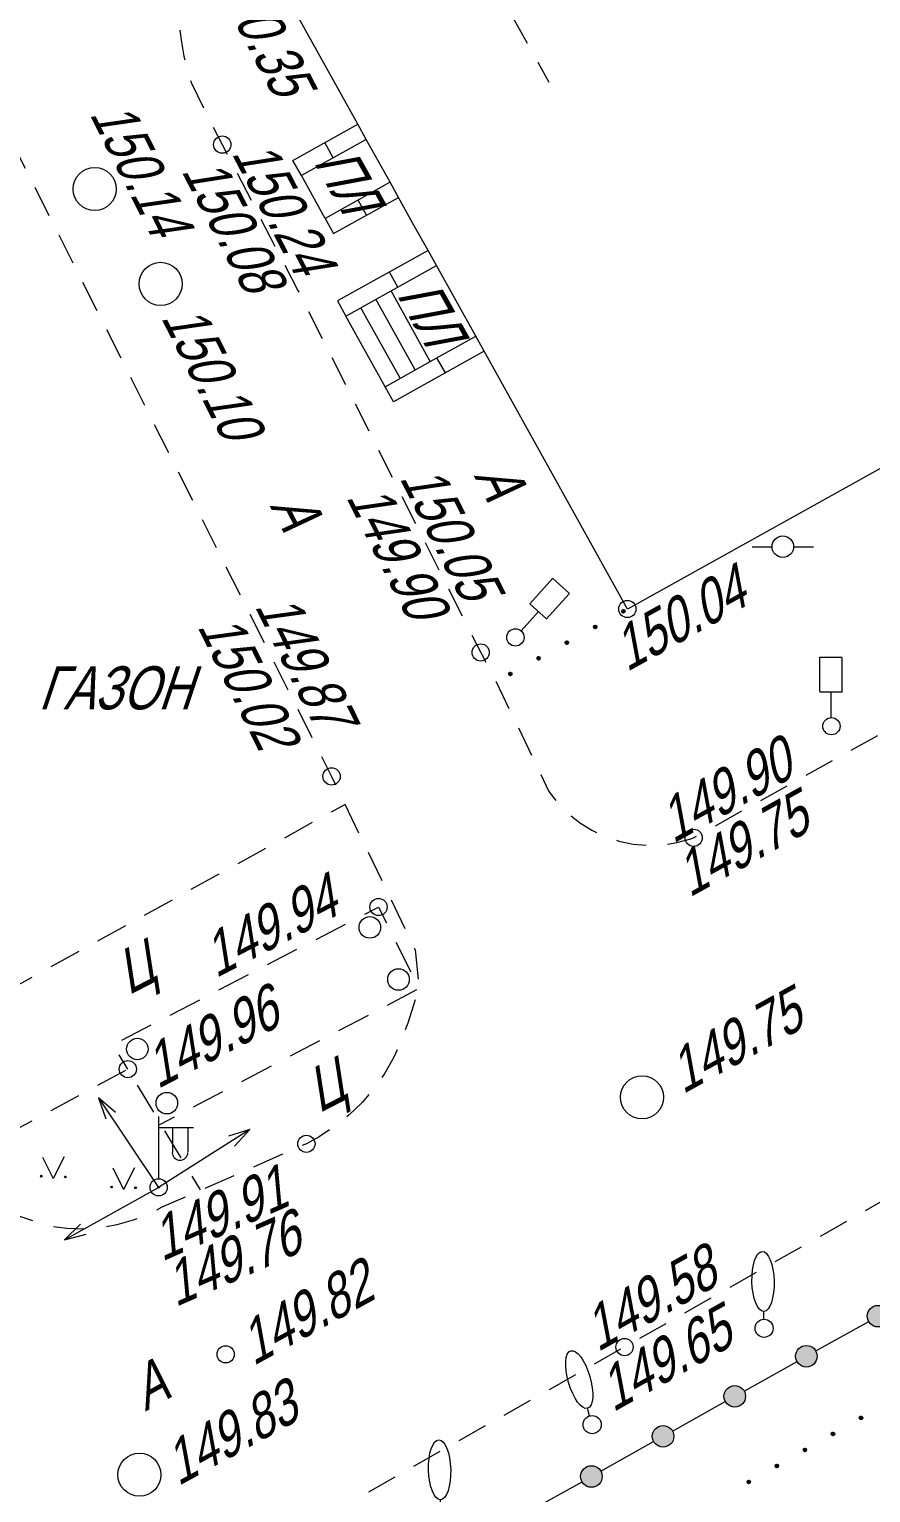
# Model space of a CAD drawing. Header units: metres. Extents: x 382 to 851, y 14083 to 14440.
# Drawn here: x 500.26 to 519.79, y 14293.19 to 14327.12 of the extents above; entities that cross this region are included whole.
import ezdxf
from ezdxf.enums import TextEntityAlignment as Align

# ---------------------------------------------------------------- set-up
doc = ezdxf.new("R2010")
doc.units = ezdxf.units.M
doc.header["$MEASUREMENT"] = 0
for name, color, linetype, lineweight in [('Бортовой камень', 7, 'Continuous', 25), ('Внутреннее заполнение', 7, 'Continuous', 25), ('Горизонтали', 7, 'Continuous', 25), ('Граница улицы', 7, 'Continuous', 25), ('Здания', 7, 'Continuous', 25), ('Колодцы', 7, 'Continuous', 25), ('Крыльца', 7, 'Continuous', 25), ('Леса и газоны', 7, 'Continuous', 25), ('ЛЭП', 7, 'Continuous', 25), ('Навесы', 7, 'Continuous', 25), ('Ограды', 7, 'Continuous', 25), ('Отдельно стоящее дерево', 7, 'Continuous', 25), ('Полоса деревьев', 7, 'Continuous', 25), ('Светофоры', 7, 'Continuous', 25), ('Фонари', 7, 'Continuous', 25), ('Фонтаны', 7, 'Continuous', 25), ('Части зданий', 7, 'Continuous', 25)]:
    doc.layers.add(name, color=color, linetype=linetype, lineweight=lineweight)
doc.styles.add('Style-RUSSIAN_1251 I 0.32289', font='RUSSIAN_1251.shx', dxfattribs={"oblique": 18.5})

# ---------------------------------------------------------------- blocks, each defined once
blk = doc.blocks.new('PIKET_163')
at = {"layer": 'Горизонтали', "color": 251, "linetype": 'Continuous', "lineweight": 9}
blk.add_arc((0, 0), 0.2, 0, 360, dxfattribs=at)
blk = doc.blocks.new('KOLOD_35')
at = {"layer": 'Колодцы', "color": 251, "linetype": 'Continuous', "lineweight": 9}
blk.add_arc((0, 0), 0.5, 0, 360, dxfattribs=at)
blk = doc.blocks.new('PIKET_166')
at = {"layer": 'Горизонтали', "color": 251, "linetype": 'Continuous', "lineweight": 9}
blk.add_arc((0, 0), 0.2, 0, 360, dxfattribs=at)
blk = doc.blocks.new('msdElementTypeLineString_66')
at = {"layer": 'Полоса деревьев', "color": 251, "linetype": 'Continuous', "lineweight": 9}
for p, q in [((14.546, 8.161), (14.607, 8.196)), ((14.547, 8.168), (14.601, 8.198)), ((14.547, 8.156), (14.611, 8.193)), ((14.548, 8.174), (14.595, 8.201)), ((14.549, 8.151), (14.615, 8.189)), ((14.55, 8.146), (14.618, 8.185)), ((14.552, 8.141), (14.621, 8.181)), ((14.553, 8.182), (14.586, 8.201)), ((14.555, 8.138), (14.623, 8.176)), ((14.559, 8.192), (14.567, 8.196)), ((14.559, 8.134), (14.624, 8.171)), ((14.563, 8.13), (14.625, 8.166)), ((14.568, 8.128), (14.625, 8.16)), ((14.574, 8.125), (14.624, 8.154)), ((14.58, 8.123), (14.623, 8.148)), ((13.895, 7.789), (13.956, 7.824)), ((13.896, 7.796), (13.95, 7.826)), ((13.896, 7.784), (13.96, 7.821)), ((13.897, 7.802), (13.944, 7.829)), ((13.898, 7.779), (13.964, 7.817)), ((13.899, 7.774), (13.967, 7.813)), ((13.901, 7.769), (13.97, 7.809)), ((13.902, 7.81), (13.935, 7.829)), ((13.908, 7.82), (13.916, 7.824)), ((14.591, 8.124), (14.617, 8.138)), ((13.904, 7.766), (13.972, 7.804)), ((13.907, 7.762), (13.973, 7.799)), ((13.912, 7.758), (13.974, 7.794)), ((13.917, 7.756), (13.974, 7.788)), ((13.923, 7.753), (13.973, 7.782)), ((13.929, 7.751), (13.972, 7.776)), ((13.94, 7.751), (13.966, 7.766)), ((13.244, 7.417), (13.305, 7.452)), ((13.245, 7.424), (13.299, 7.454)), ((13.245, 7.412), (13.309, 7.449)), ((13.246, 7.43), (13.293, 7.457)), ((13.246, 7.407), (13.312, 7.445)), ((13.248, 7.402), (13.316, 7.441)), ((13.25, 7.438), (13.283, 7.457)), ((13.25, 7.397), (13.319, 7.437)), ((13.253, 7.394), (13.321, 7.432)), ((13.256, 7.39), (13.321, 7.427)), ((13.257, 7.447), (13.264, 7.452)), ((13.26, 7.386), (13.323, 7.422)), ((13.266, 7.383), (13.323, 7.416)), ((13.272, 7.381), (13.322, 7.41)), ((13.277, 7.379), (13.321, 7.404)), ((13.289, 7.379), (13.315, 7.394)), ((12.593, 7.045), (12.654, 7.08)), ((12.594, 7.051), (12.648, 7.082)), ((12.594, 7.04), (12.658, 7.077)), ((12.595, 7.058), (12.642, 7.085)), ((12.595, 7.035), (12.661, 7.073)), ((12.597, 7.03), (12.664, 7.069)), ((12.598, 7.025), (12.668, 7.065)), ((12.599, 7.066), (12.632, 7.085)), ((12.602, 7.021), (12.669, 7.06)), ((12.605, 7.075), (12.613, 7.08)), ((12.605, 7.018), (12.67, 7.055)), ((12.609, 7.014), (12.672, 7.05)), ((12.614, 7.011), (12.672, 7.044)), ((12.62, 7.009), (12.671, 7.038)), ((12.626, 7.007), (12.67, 7.031)), ((12.637, 7.007), (12.663, 7.022)), ((11.942, 6.673), (12.002, 6.708)), ((11.942, 6.668), (12.007, 6.704)), ((11.943, 6.679), (11.996, 6.71)), ((11.944, 6.686), (11.99, 6.713)), ((11.944, 6.663), (12.01, 6.701)), ((11.946, 6.658), (12.013, 6.697)), ((11.947, 6.653), (12.017, 6.693)), ((11.948, 6.694), (11.981, 6.713)), ((11.95, 6.649), (12.018, 6.688)), ((11.954, 6.703), (11.962, 6.708)), ((11.954, 6.646), (12.019, 6.683)), ((11.958, 6.642), (12.021, 6.678)), ((11.963, 6.639), (12.02, 6.672)), ((11.969, 6.637), (12.019, 6.666)), ((11.975, 6.635), (12.018, 6.659)), ((11.986, 6.635), (12.012, 6.65))]:
    blk.add_line(p, q, dxfattribs=at)
for centre in [(14.586, 8.162), (13.935, 7.79), (13.284, 7.418), (12.633, 7.046), (11.981, 6.674)]:
    blk.add_circle(centre, 0.04, dxfattribs=at)
blk = doc.blocks.new('msdElementTypeLineString_71')
at = {"layer": 'Ограды', "linetype": 'Continuous', "lineweight": 9}
h = blk.add_hatch(color=251, dxfattribs=at)
edge = h.paths.add_edge_path()
edge.add_arc((16.046, 47.531), 0.25, 0, 360)
h = blk.add_hatch(color=251, dxfattribs=at)
edge = h.paths.add_edge_path()
edge.add_arc((14.383, 46.601), 0.25, 0, 360)
h = blk.add_hatch(color=251, dxfattribs=at)
edge = h.paths.add_edge_path()
edge.add_arc((12.721, 45.672), 0.25, 0, 360)
h = blk.add_hatch(color=251, dxfattribs=at)
edge = h.paths.add_edge_path()
edge.add_arc((11.058, 44.743), 0.25, 0, 360)
h = blk.add_hatch(color=251, dxfattribs=at)
edge = h.paths.add_edge_path()
edge.add_arc((9.395, 43.813), 0.25, 0, 360)
at = {"layer": 'Ограды', "color": 251, "linetype": 'Continuous', "lineweight": 9}
for p, q in [((14.601, 46.723), (15.828, 47.409)), ((12.939, 45.794), (14.165, 46.479)), ((11.276, 44.865), (12.502, 45.55)), ((9.613, 43.935), (10.839, 44.621)), ((7.95, 43.006), (9.177, 43.691))]:
    blk.add_line(p, q, dxfattribs=at)
for centre in [(16.046, 47.531), (16.046, 47.531), (14.383, 46.601), (14.383, 46.601), (12.721, 45.672), (12.721, 45.672), (11.058, 44.743), (11.058, 44.743), (9.395, 43.813), (9.395, 43.813)]:
    blk.add_circle(centre, 0.25, dxfattribs=at)
blk = doc.blocks.new('FONAR5_10')
at = {"layer": 'Фонари', "color": 251, "linetype": 'Continuous', "lineweight": 9}
for p, q in [((0.003, 0.2), (0.003, 1.641)), ((0.017, 1.388), (0.805, 1.388)), ((0.322, 1.371), (0.322, 0.816)), ((0.676, 1.378), (0.676, 0.823))]:
    blk.add_line(p, q, dxfattribs=at)
for centre, radius, start, end in [((0.496, 0.809), 0.181, 180, 0), ((0, 0), 0.2, 0, 360), ((0, 0), 0.02, 0, 360)]:
    blk.add_arc(centre, radius, start, end, dxfattribs=at)
blk = doc.blocks.new('PIKET_259')
at = {"layer": 'Горизонтали', "color": 251, "linetype": 'Continuous', "lineweight": 9}
blk.add_arc((0, 0), 0.2, 0, 360, dxfattribs=at)
blk = doc.blocks.new('GAZON_9')
at = {"layer": 'Леса и газоны', "color": 251, "linetype": 'Continuous', "lineweight": 9}
for p in [(-0.248, 0.499), (0.251, 0.502)]:
    blk.add_line(p, (0, 0), dxfattribs=at)
for centre in [(-0.276, 0.057), (0.279, 0.039)]:
    blk.add_arc(centre, 0.02, 0, 360, dxfattribs=at)
blk.add_point((-0.29, 0.043), dxfattribs=at)
blk = doc.blocks.new('KOLOD_60')
at = {"layer": 'Колодцы', "color": 251, "linetype": 'Continuous', "lineweight": 9}
blk.add_arc((0, 0), 0.5, 0, 360, dxfattribs=at)
blk = doc.blocks.new('KOLOD_61')
at = {"layer": 'Колодцы', "color": 251, "linetype": 'Continuous', "lineweight": 9}
blk.add_arc((0, 0), 0.5, 0, 360, dxfattribs=at)
blk = doc.blocks.new('msdElementTypeLineString_75')
at = {"layer": 'Части зданий', "color": 251, "linetype": 'Continuous', "lineweight": 9}
for p, q in [((0.26, 3.627), (0, 4.091)), ((1.023, 2.264), (0.504, 3.191)), ((1.787, 0.9), (1.267, 1.828)), ((2.291, 0.001), (2.031, 0.464))]:
    blk.add_line(p, q, dxfattribs=at)
blk = doc.blocks.new('PIKET_261')
at = {"layer": 'Горизонтали', "color": 251, "linetype": 'Continuous', "lineweight": 9}
blk.add_arc((0, 0), 0.2, 0, 360, dxfattribs=at)
blk = doc.blocks.new('GAZON_10')
at = {"layer": 'Леса и газоны', "color": 251, "linetype": 'Continuous', "lineweight": 9}
for p in [(-0.248, 0.499), (0.251, 0.502)]:
    blk.add_line(p, (0, 0), dxfattribs=at)
for centre in [(-0.276, 0.057), (0.279, 0.039)]:
    blk.add_arc(centre, 0.02, 0, 360, dxfattribs=at)
blk.add_point((-0.29, 0.043), dxfattribs=at)
blk = doc.blocks.new('KOLOD_65')
at = {"layer": 'Колодцы', "color": 251, "linetype": 'Continuous', "lineweight": 9}
blk.add_arc((0, 0), 0.5, 0, 360, dxfattribs=at)
blk = doc.blocks.new('msdElementTypeLine_24')
at = {"layer": 'ЛЭП', "color": 251, "linetype": 'Continuous', "lineweight": 9}
blk.add_line((1.212, 0.733), (3.398, 1.947), dxfattribs=at)
at = {"layer": 'ЛЭП', "color": 251, "linetype": 'Continuous', "lineweight": 9, "flags": 128}
blk.add_lwpolyline([(1.584, 1.093), (1.212, 0.733), (1.716, 0.859)], dxfattribs=at)
blk = doc.blocks.new('msdElementTypeLine_25')
at = {"layer": 'ЛЭП', "color": 251, "linetype": 'Continuous', "lineweight": 9}
blk.add_line((2.006, 2.211), (3.398, 0.134), dxfattribs=at)
at = {"layer": 'ЛЭП', "color": 251, "linetype": 'Continuous', "lineweight": 9, "flags": 128}
blk.add_lwpolyline([(2.395, 1.871), (2.006, 2.211), (2.174, 1.72)], dxfattribs=at)
blk = doc.blocks.new('DORZN1_22')
at = {"layer": 'Светофоры', "color": 251, "linetype": 'Continuous', "lineweight": 9}
for p, q in [((-0.27, 0.806), (-0.27, 1.603)), ((-0.27, 1.598), (0.252, 1.598)), ((0.252, 0.792), (0.252, 1.589)), ((-0.27, 0.801), (0.248, 0.801)), ((-0.004, 0.2), (-0.004, 0.801))]:
    blk.add_line(p, q, dxfattribs=at)
blk.add_arc((0, 0), 0.2, 0, 360, dxfattribs=at)
blk = doc.blocks.new('DORZN1_23')
at = {"layer": 'Светофоры', "color": 251, "linetype": 'Continuous', "lineweight": 9}
for p, q in [((-0.27, 0.806), (-0.27, 1.603)), ((-0.27, 1.598), (0.252, 1.598)), ((0.252, 0.792), (0.252, 1.589)), ((-0.27, 0.801), (0.248, 0.801)), ((-0.004, 0.2), (-0.004, 0.801))]:
    blk.add_line(p, q, dxfattribs=at)
blk.add_arc((0, 0), 0.2, 0, 360, dxfattribs=at)
blk = doc.blocks.new('msdElementTypeLine_26')
at = {"layer": 'ЛЭП', "color": 251, "linetype": 'Continuous', "lineweight": 9}
for p, q in [((22.056, 14.017), (24.168, 15.355)), ((2.246, 1.472), (0.134, 0.134))]:
    blk.add_line(p, q, dxfattribs=at)
at = {"layer": 'ЛЭП', "color": 251, "linetype": 'Continuous', "lineweight": 9, "flags": 128}
for points in [[(22.406, 14.398), (22.056, 14.017), (22.551, 14.172)], [(1.896, 1.091), (2.246, 1.472), (1.751, 1.317)]]:
    blk.add_lwpolyline(points, dxfattribs=at)
blk = doc.blocks.new('PIKET_280')
at = {"layer": 'Горизонтали', "color": 251, "linetype": 'Continuous', "lineweight": 9}
blk.add_arc((0, 0), 0.2, 0, 360, dxfattribs=at)
blk = doc.blocks.new('PIKET_281')
at = {"layer": 'Горизонтали', "color": 251, "linetype": 'Continuous', "lineweight": 9}
blk.add_arc((0, 0), 0.2, 0, 360, dxfattribs=at)
blk = doc.blocks.new('PIKET_282')
at = {"layer": 'Горизонтали', "color": 251, "linetype": 'Continuous', "lineweight": 9}
blk.add_arc((0, 0), 0.2, 0, 360, dxfattribs=at)
blk = doc.blocks.new('PIKET_283')
at = {"layer": 'Горизонтали', "color": 251, "linetype": 'Continuous', "lineweight": 9}
blk.add_arc((0, 0), 0.2, 0, 360, dxfattribs=at)
blk = doc.blocks.new('msdElementTypeLine_35')
at = {"layer": 'Граница улицы', "color": 251, "linetype": 'Continuous', "lineweight": 9}
for p, q in [((2.953, 1.675), (3.014, 1.709)), ((2.953, 1.67), (3.018, 1.705)), ((2.954, 1.681), (3.008, 1.711)), ((2.955, 1.688), (3.002, 1.714)), ((2.955, 1.665), (3.021, 1.702)), ((2.956, 1.66), (3.025, 1.698)), ((2.959, 1.696), (2.993, 1.714)), ((2.966, 1.705), (2.973, 1.709)), ((2.958, 1.655), (3.028, 1.694)), ((2.961, 1.651), (3.029, 1.689)), ((2.964, 1.647), (3.03, 1.684)), ((2.969, 1.644), (3.032, 1.679)), ((2.974, 1.641), (3.031, 1.673)), ((2.98, 1.638), (3.03, 1.667)), ((2.986, 1.636), (3.029, 1.66)), ((2.997, 1.636), (3.023, 1.651)), ((2.296, 1.312), (2.358, 1.345)), ((2.297, 1.306), (2.362, 1.342)), ((2.298, 1.318), (2.352, 1.348)), ((2.299, 1.324), (2.346, 1.35)), ((2.299, 1.301), (2.365, 1.338)), ((2.3, 1.296), (2.368, 1.334)), ((2.302, 1.292), (2.372, 1.33)), ((2.303, 1.332), (2.336, 1.351)), ((2.305, 1.288), (2.373, 1.326)), ((2.308, 1.284), (2.374, 1.32)), ((2.31, 1.342), (2.317, 1.346)), ((2.313, 1.28), (2.376, 1.315)), ((2.318, 1.278), (2.375, 1.309)), ((2.324, 1.275), (2.374, 1.303)), ((2.329, 1.273), (2.373, 1.297)), ((2.341, 1.273), (2.367, 1.288)), ((1.64, 0.948), (1.702, 0.982)), ((1.641, 0.954), (1.696, 0.984)), ((1.641, 0.943), (1.706, 0.979)), ((1.643, 0.961), (1.69, 0.987)), ((1.643, 0.938), (1.709, 0.975)), ((1.644, 0.933), (1.712, 0.971)), ((1.646, 0.928), (1.716, 0.967)), ((1.647, 0.969), (1.68, 0.987)), ((1.649, 0.924), (1.717, 0.962)), ((1.652, 0.92), (1.718, 0.957)), ((1.653, 0.978), (1.661, 0.983)), ((1.656, 0.917), (1.719, 0.952)), ((1.662, 0.914), (1.719, 0.946)), ((1.667, 0.912), (1.718, 0.94)), ((1.673, 0.909), (1.717, 0.933)), ((1.685, 0.91), (1.711, 0.924)), ((0.984, 0.585), (1.046, 0.619)), ((0.985, 0.591), (1.04, 0.621)), ((0.985, 0.579), (1.05, 0.615)), ((0.986, 0.597), (1.034, 0.624)), ((0.987, 0.575), (1.053, 0.611)), ((0.988, 0.57), (1.056, 0.607)), ((0.99, 0.565), (1.06, 0.604)), ((0.991, 0.606), (1.024, 0.624)), ((0.993, 0.561), (1.061, 0.599)), ((0.996, 0.557), (1.062, 0.593)), ((0.997, 0.615), (1.005, 0.619)), ((1, 0.554), (1.063, 0.589)), ((1.005, 0.551), (1.063, 0.583)), ((1.011, 0.548), (1.062, 0.576)), ((1.017, 0.546), (1.061, 0.57)), ((1.028, 0.546), (1.055, 0.561)), ((0.328, 0.221), (0.389, 0.255)), ((0.329, 0.228), (0.384, 0.258)), ((0.329, 0.216), (0.394, 0.252)), ((0.33, 0.234), (0.378, 0.26)), ((0.33, 0.211), (0.397, 0.248)), ((0.332, 0.206), (0.4, 0.244)), ((0.334, 0.201), (0.404, 0.24)), ((0.335, 0.242), (0.368, 0.261)), ((0.337, 0.198), (0.405, 0.235)), ((0.34, 0.194), (0.406, 0.23)), ((0.341, 0.251), (0.349, 0.256)), ((0.344, 0.19), (0.407, 0.225)), ((0.349, 0.187), (0.407, 0.219)), ((0.355, 0.185), (0.406, 0.213)), ((0.361, 0.182), (0.405, 0.207)), ((0.372, 0.183), (0.399, 0.197))]:
    blk.add_line(p, q, dxfattribs=at)
for centre in [(2.992, 1.675), (2.336, 1.312), (1.68, 0.948), (1.024, 0.585), (0.368, 0.222)]:
    blk.add_circle(centre, 0.04, dxfattribs=at)
blk = doc.blocks.new('PIKET_288')
at = {"layer": 'Горизонтали', "color": 251, "linetype": 'Continuous', "lineweight": 9}
blk.add_arc((0, 0), 0.2, 0, 360, dxfattribs=at)
blk = doc.blocks.new('msdElementTypeLineString_82')
at = {"layer": 'Навесы', "color": 251, "linetype": 'Continuous', "lineweight": 9}
for p, q in [((4.711, 4.302), (5.394, 4.657)), ((6.563, 4.239), (6.906, 3.549)), ((3.583, 3.717), (4.267, 4.072)), ((2.455, 3.132), (3.139, 3.487)), ((7.04, 3.13), (6.358, 2.772)), ((1.327, 2.548), (2.011, 2.902)), ((5.915, 2.54), (5.233, 2.182)), ((0.199, 1.963), (0.883, 2.317)), ((4.79, 1.95), (4.108, 1.592)), ((0.342, 1.293), (0.143, 1.623)), ((3.665, 1.359), (2.983, 1.001)), ((2.54, 0.769), (1.858, 0.411)), ((1.415, 0.179), (1.074, 0))]:
    blk.add_line(p, q, dxfattribs=at)
at = {"layer": 'Навесы', "color": 251, "linetype": 'Continuous', "lineweight": 9, "flags": 128}
blk.add_lwpolyline([(5.838, 4.887), (6.159, 5.053), (6.341, 4.687)], dxfattribs=at)
blk = doc.blocks.new('DEREVO_405')
at = {"layer": 'Отдельно стоящее дерево', "color": 251, "linetype": 'Continuous', "lineweight": 9, "flags": 128}
blk.add_lwpolyline([(-0.007, 0.21), (-0.007, 0.393)], dxfattribs=at)
at = {"layer": 'Отдельно стоящее дерево', "color": 251, "linetype": 'Continuous', "lineweight": 9}
blk.add_arc((0, 0), 0.21, 0, 359.99999, dxfattribs=at)
blk.add_ellipse((-0.0255, 1.088), major_axis=(-0.0185, 0.695), ratio=0.3698286, dxfattribs=at)
blk = doc.blocks.new('DEREVO_406')
at = {"layer": 'Отдельно стоящее дерево', "color": 251, "linetype": 'Continuous', "lineweight": 9, "flags": 128}
blk.add_lwpolyline([(-0.007, 0.21), (-0.007, 0.393)], dxfattribs=at)
at = {"layer": 'Отдельно стоящее дерево', "color": 251, "linetype": 'Continuous', "lineweight": 9}
blk.add_arc((0, 0), 0.21, 0, 360, dxfattribs=at)
blk.add_ellipse((-0.025, 1.088), major_axis=(-0.019, 0.695), ratio=0.369829, dxfattribs=at)
blk = doc.blocks.new('DEREVO_407')
at = {"layer": 'Отдельно стоящее дерево', "color": 251, "linetype": 'Continuous', "lineweight": 9, "flags": 128}
blk.add_lwpolyline([(-0.007, 0.21), (-0.007, 0.393)], dxfattribs=at)
at = {"layer": 'Отдельно стоящее дерево', "color": 251, "linetype": 'Continuous', "lineweight": 9}
blk.add_arc((0, 0), 0.21, 0, 359.99999, dxfattribs=at)
blk.add_ellipse((-0.0255, 1.088), major_axis=(-0.0185, 0.695), ratio=0.3698286, dxfattribs=at)
blk = doc.blocks.new('PIKET_308')
at = {"layer": 'Горизонтали', "color": 251, "linetype": 'Continuous', "lineweight": 9}
blk.add_arc((0, 0), 0.2, 0, 360, dxfattribs=at)
blk = doc.blocks.new('ELKRL')
at = {"layer": 'Навесы', "color": 251, "linetype": 'Continuous', "lineweight": 9}
blk.add_arc((0, 0), 0.25, 0, 360, dxfattribs=at)
blk = doc.blocks.new('ELKRL_1')
at = {"layer": 'Навесы', "color": 251, "linetype": 'Continuous', "lineweight": 9}
blk.add_arc((0, 0), 0.25, 0, 360, dxfattribs=at)
blk = doc.blocks.new('ELKRL_2')
at = {"layer": 'Навесы', "color": 251, "linetype": 'Continuous', "lineweight": 9}
blk.add_arc((0, 0), 0.25, 0, 360, dxfattribs=at)
blk = doc.blocks.new('ELKRL_3')
at = {"layer": 'Навесы', "color": 251, "linetype": 'Continuous', "lineweight": 9}
blk.add_arc((0, 0), 0.25, 0, 360, dxfattribs=at)
blk = doc.blocks.new('SIFON_4')
at = {"layer": 'Фонтаны', "color": 251, "linetype": 'Continuous', "lineweight": 9}
for p, q in [((-0.714, 0), (-0.25, 0)), ((0.25, 0), (0.714, 0))]:
    blk.add_line(p, q, dxfattribs=at)
blk.add_arc((0, 0), 0.25, 0, 360, dxfattribs=at)
blk = doc.blocks.new('msdElementTypeLineString_108')
at = {"layer": 'Бортовой камень', "color": 251, "linetype": 'Continuous', "lineweight": 9}
for p, q in [((1.359, 15.587), (1.683, 14.964)), ((1.913, 14.52), (2.237, 13.897)), ((3.016, 12.383), (3.332, 11.757)), ((3.557, 11.311), (3.874, 10.684)), ((4.099, 10.238), (4.416, 9.611)), ((4.641, 9.165), (4.958, 8.538)), ((5.183, 8.092), (5.499, 7.465)), ((5.725, 7.019), (6.041, 6.392)), ((6.267, 5.946), (6.583, 5.319)), ((7.885, 2.724), (8.189, 2.091)), ((15.611, 2.206), (16.225, 2.547)), ((14.56, 1.623), (15.174, 1.964)), ((13.51, 1.039), (14.123, 1.38)), ((12.459, 0.455), (13.073, 0.796))]:
    blk.add_line(p, q, dxfattribs=at)
at = {"layer": 'Бортовой камень', "color": 251, "linetype": 'Continuous', "lineweight": 9, "flags": 128}
for points in [[(0.032, 18.907), (0.067, 18.625), (0.126, 18.303), (0.148, 18.216)], [(0.281, 17.734), (0.299, 17.674), (0.582, 17.101)], [(0.806, 16.654), (1.015, 16.25), (1.129, 16.03)], [(2.467, 13.453), (2.771, 12.868), (2.79, 12.83)], [(6.809, 4.873), (7.011, 4.472), (7.13, 4.249)], [(7.364, 3.807), (7.371, 3.794), (7.668, 3.174)], [(8.405, 1.64), (8.592, 1.251), (8.758, 1.037)], [(9.109, 0.684), (9.302, 0.529), (9.59, 0.35), (9.695, 0.3)], [(10.159, 0.118), (10.218, 0.098), (10.55, 0.029), (10.85, 0.004)], [(11.348, 0.029), (11.562, 0.062), (11.889, 0.151), (11.953, 0.174), (12.022, 0.212)]]:
    blk.add_lwpolyline(points, dxfattribs=at)
blk = doc.blocks.new('msdElementTypeLineString_129')
at = {"layer": 'Граница улицы', "color": 251, "linetype": 'Continuous', "lineweight": 9}
for p, q in [((2.491, 2.768), (1.846, 2.418)), ((3.151, 1.799), (2.773, 2.427)), ((1.407, 2.18), (0.762, 1.831)), ((0.322, 1.593), (0, 1.419)), ((3.786, 0.743), (3.408, 1.371)), ((4.233, 0), (4.044, 0.314))]:
    blk.add_line(p, q, dxfattribs=at)
blk = doc.blocks.new('msdElementTypeLineString_130')
at = {"layer": 'Граница улицы', "color": 251, "linetype": 'Continuous', "lineweight": 9}
for p, q in [((7.59, 4.189), (7.267, 4.01)), ((6.829, 3.769), (6.183, 3.412)), ((5.745, 3.171), (5.098, 2.814)), ((4.66, 2.572), (4.014, 2.216)), ((3.576, 1.974), (2.93, 1.617)), ((2.492, 1.376), (1.845, 1.019)), ((1.408, 0.778), (0.761, 0.421)), ((0.323, 0.179), (0, 0.001))]:
    blk.add_line(p, q, dxfattribs=at)
blk = doc.blocks.new('msdElementTypeLineString_131')
at = {"layer": 'Бортовой камень', "color": 251, "linetype": 'Continuous', "lineweight": 9}
for p, q in [((0, 24.935), (0.165, 24.608)), ((0.39, 24.161), (0.719, 23.508)), ((0.944, 23.061), (1.274, 22.408)), ((1.499, 21.961), (1.828, 21.307)), ((2.053, 20.861), (2.383, 20.207)), ((2.608, 19.761), (2.937, 19.107)), ((3.162, 18.66), (3.492, 18.007)), ((3.717, 17.56), (4.047, 16.906)), ((4.272, 16.46), (4.601, 15.806)), ((4.826, 15.36), (5.156, 14.706)), ((5.381, 14.259), (5.71, 13.606)), ((5.935, 13.159), (6.265, 12.505)), ((6.49, 12.059), (6.819, 11.405)), ((7.587, 9.853), (7.905, 9.193)), ((8.122, 8.743), (8.439, 8.083)), ((8.656, 7.633), (8.974, 6.973)), ((6.138, 1.735), (5.468, 1.44)), ((5.01, 1.239), (4.339, 0.945)), ((0.348, 0.194), (0, 0.308))]:
    blk.add_line(p, q, dxfattribs=at)
at = {"layer": 'Бортовой камень', "color": 251, "linetype": 'Continuous', "lineweight": 9, "flags": 128}
for points in [[(7.044, 10.959), (7.276, 10.499), (7.37, 10.303)], [(9.191, 6.523), (9.214, 6.475), (9.283, 5.799)], [(9.219, 5.315), (9.042, 4.78), (8.986, 4.62)], [(8.801, 4.156), (8.724, 3.986), (8.51, 3.615), (8.443, 3.519)], [(8.141, 3.122), (7.985, 2.939), (7.677, 2.642), (7.627, 2.602)], [(7.23, 2.299), (6.985, 2.138), (6.692, 1.978), (6.596, 1.936)], [(3.882, 0.744), (3.339, 0.506), (3.215, 0.442)], [(1.555, 0.003), (1.524, 0), (1.134, 0.012), (0.826, 0.053)], [(2.759, 0.239), (2.672, 0.204), (2.297, 0.097), (2.052, 0.053)]]:
    blk.add_lwpolyline(points, dxfattribs=at)
blk = doc.blocks.new('msdElementTypeLineString_132')
at = {"layer": 'Бортовой камень', "color": 251, "linetype": 'Continuous', "lineweight": 9}
for p, q in [((20.271, 50.07), (19.658, 49.723)), ((19.223, 49.477), (18.61, 49.13)), ((18.175, 48.884), (17.562, 48.537)), ((17.127, 48.291), (16.514, 47.945)), ((16.079, 47.698), (15.466, 47.352)), ((15.031, 47.105), (14.418, 46.759)), ((13.983, 46.513), (13.371, 46.166)), ((12.935, 45.92), (12.323, 45.573)), ((11.887, 45.327), (11.275, 44.98)), ((10.84, 44.734), (10.227, 44.387)), ((9.792, 44.141), (9.179, 43.795)), ((8.744, 43.548), (8.131, 43.202))]:
    blk.add_line(p, q, dxfattribs=at)

msp = doc.modelspace()

# ---------------------------------------------------------------- linework, layer by layer
at = {"layer": 'Внутреннее заполнение', "color": 251, "linetype": 'Continuous', "lineweight": 9, "flags": 128}
for points in [[(507.312, 14324.145), (507.117, 14324.495)], [(508.088, 14322.814), (507.894, 14323.164)], [(508.814, 14321.145), (508.62, 14321.494)], [(508.868, 14319.03), (507.957, 14320.668)], [(509.217, 14319.224), (508.306, 14320.862)], [(509.917, 14319.156), (509.722, 14319.506)]]:
    msp.add_lwpolyline(points, dxfattribs=at)
at = {"layer": 'Здания', "color": 251, "linetype": 'Continuous', "lineweight": 9, "flags": 128}
msp.add_lwpolyline([(521.065, 14317.528), (514.14, 14313.68), (510.815, 14319.656), (510.621, 14320.005), (509.709, 14321.643), (509.515, 14321.992), (509.202, 14322.554), (508.828, 14323.226), (508.634, 14323.576), (508.079, 14324.572), (507.885, 14324.922), (506.25, 14327.86), (508.909, 14329.349), (510.038, 14329.982), (515.48, 14333.03), (516.527, 14333.616), (520.666, 14335.934)], dxfattribs=at)
at = {"layer": 'Крыльца', "color": 251, "linetype": 'Continuous', "lineweight": 9, "flags": 128}
for points in [[(508.079, 14324.572), (506.575, 14323.735), (506.38, 14324.085), (507.885, 14324.922)], [(507.129, 14322.738), (506.575, 14323.735)], [(508.634, 14323.576), (507.129, 14322.738), (507.324, 14322.389), (508.828, 14323.226)], [(509.515, 14321.992), (507.413, 14320.823), (507.607, 14320.473), (508.656, 14321.056), (509.709, 14321.643)], [(509.567, 14319.419), (508.656, 14321.056)], [(508.518, 14318.835), (507.607, 14320.473)], [(510.815, 14319.656), (508.713, 14318.486), (508.518, 14318.835), (509.567, 14319.419), (510.621, 14320.005)]]:
    msp.add_lwpolyline(points, dxfattribs=at)

# ---------------------------------------------------------------- block references
at = {"layer": 'Бортовой камень', "color": 251, "linetype": 'Continuous', "lineweight": 9}
for name, p in [('msdElementTypeLineString_108', (503.725, 14308.2)), ('msdElementTypeLineString_132', (500, 14250)), ('msdElementTypeLineString_131', (500, 14299.299))]:
    msp.add_blockref(name, p, dxfattribs=at)
at = {"layer": 'Горизонтали', "color": 251, "linetype": 'Continuous', "lineweight": 9}
for name, p in [('PIKET_261', (504.74, 14324.45)), ('PIKET_259', (514.14, 14313.68)), ('PIKET_282', (510.736, 14312.672)), ('PIKET_280', (507.276, 14309.798)), ('PIKET_283', (515.678, 14308.374)), ('PIKET_308', (508.366, 14306.769)), ('PIKET_288', (502.549, 14303.009)), ('PIKET_281', (506.692, 14301.277)), ('PIKET_163', (504.819, 14296.395)), ('PIKET_166', (514.074, 14296.564))]:
    msp.add_blockref(name, p, dxfattribs=at)
at = {"layer": 'Граница улицы', "color": 251, "linetype": 'Continuous', "lineweight": 9}
for name, p in [('msdElementTypeLine_35', (511.056, 14311.954)), ('msdElementTypeLineString_130', (500, 14304.957)), ('msdElementTypeLineString_129', (500, 14300.21))]:
    msp.add_blockref(name, p, dxfattribs=at)
at = {"layer": 'Колодцы', "color": 251, "linetype": 'Continuous', "lineweight": 9}
for name, p in [('KOLOD_61', (501.78, 14323.42)), ('KOLOD_60', (503.31, 14321.22)), ('KOLOD_65', (514.48, 14302.356)), ('KOLOD_35', (502.818, 14293.603))]:
    msp.add_blockref(name, p, dxfattribs=at)
at = {"layer": 'Леса и газоны', "color": 251, "linetype": 'Continuous', "lineweight": 9}
for name, p in [('GAZON_10', (500.819, 14300.471)), ('GAZON_9', (502.45, 14300.22))]:
    msp.add_blockref(name, p, dxfattribs=at)
at = {"layer": 'ЛЭП', "color": 251, "linetype": 'Continuous', "lineweight": 9}
for name, p in [('msdElementTypeLine_26', (503.13, 14300.134)), ('msdElementTypeLine_25', (499.866, 14300.134)), ('msdElementTypeLine_24', (499.866, 14298.321))]:
    msp.add_blockref(name, p, dxfattribs=at)
at = {"layer": 'Навесы', "color": 251, "linetype": 'Continuous', "lineweight": 9}
for name, p in [('msdElementTypeLineString_82', (502.207, 14301.716)), ('ELKRL', (508.165, 14306.296)), ('ELKRL_1', (508.829, 14305.089)), ('ELKRL_2', (502.77, 14303.476)), ('ELKRL_3', (503.454, 14302.221))]:
    msp.add_blockref(name, p, dxfattribs=at)
at = {"layer": 'Ограды', "color": 251, "linetype": 'Continuous', "lineweight": 9}
msp.add_blockref('msdElementTypeLineString_71', (503.911, 14249.75), dxfattribs=at)
at = {"layer": 'Отдельно стоящее дерево', "color": 251, "linetype": 'Continuous', "lineweight": 9}
for name, p in [('DEREVO_407', (517.313, 14296.999)), ('DEREVO_405', (509.809, 14292.63))]:
    msp.add_blockref(name, p, dxfattribs=at)
at = {"layer": 'Отдельно стоящее дерево', "color": 251, "linetype": 'Continuous', "lineweight": 9, "rotation": 14.72357315507932}
msp.add_blockref('DEREVO_406', (513.323, 14294.765), dxfattribs=at)
at = {"layer": 'Полоса деревьев', "color": 251, "linetype": 'Continuous', "lineweight": 9}
msp.add_blockref('msdElementTypeLineString_66', (504.975, 14286.763), dxfattribs=at)
at = {"layer": 'Светофоры', "color": 251, "linetype": 'Continuous', "lineweight": 9, "rotation": 318.046188665046}
msp.add_blockref('DORZN1_22', (511.542, 14313.021), dxfattribs=at)
at = {"layer": 'Светофоры', "color": 251, "linetype": 'Continuous', "lineweight": 9}
msp.add_blockref('DORZN1_23', (518.875, 14310.962), dxfattribs=at)
at = {"layer": 'Фонари', "color": 251, "linetype": 'Continuous', "lineweight": 9}
msp.add_blockref('FONAR5_10', (503.264, 14300.268), dxfattribs=at)
at = {"layer": 'Фонтаны', "color": 251, "linetype": 'Continuous', "lineweight": 9}
msp.add_blockref('SIFON_4', (517.747, 14315.125), dxfattribs=at)
at = {"layer": 'Части зданий', "color": 251, "linetype": 'Continuous', "lineweight": 9}
msp.add_blockref('msdElementTypeLineString_75', (510.038, 14325.891), dxfattribs=at)

# ---------------------------------------------------------------- texts
at = {"layer": 'Горизонтали', "color": 251, "linetype": 'Continuous', "lineweight": 9, "style": 'Style-RUSSIAN_1251 I 0.32289', "oblique": 18.5}
for s, rotation, width, p in [('150.35', 297.4378, 0.799996, (504.456, 14328.396)), ('150.24', 297.4378, 0.799996, (504.949, 14324.254)), ('150.05', 296.7945, 0.8, (508.846, 14316.725)), ('149.90', 296.7945, 0.8, (507.604, 14316.281)), ('150.04', 29.0614, 0.799996, (514.127, 14312.213)), ('149.87', 296.354, 0.8, (505.484, 14313.751)), ('150.02', 296.354, 0.8, (504.152, 14313.282)), ('149.90', 29.0554, 0.8, (515.198, 14308.232)), ('149.75', 29.0554, 0.8, (515.581, 14306.983)), ('149.94', 27.4077, 0.8, (504.592, 14305.114)), ('149.96', 27.4077, 0.8, (503.238, 14302.541)), ('149.91', 23.7019, 0.8, (503.337, 14298.541)), ('149.76', 23.7019, 0.8, (503.654, 14297.487)), ('149.58', 29.2405, 0.799996, (513.45, 14296.44)), ('149.82', 28.8531, 0.799996, (505.461, 14296.119)), ('149.65', 29.2405, 0.799996, (513.805, 14295.045))]:
    msp.add_text(s, height=1, rotation=rotation, dxfattribs=dict(at, width=width)).set_placement(p)
at = {"layer": 'Горизонтали', "color": 251, "linetype": 'Continuous', "lineweight": 9, "style": 'Style-RUSSIAN_1251 I 0.32289', "oblique": 18.5, "width": 0.799996}
msp.add_text('150.08', height=1, rotation=297.4378, dxfattribs=at).set_placement((504.671, 14324.304), align=Align.TOP_LEFT)
at = {"layer": 'Граница улицы', "color": 251, "linetype": 'Continuous', "lineweight": 9, "style": 'Style-RUSSIAN_1251 I 0.32289', "oblique": 18.5}
for s, rotation, width, p in [('А', 297.4378, 0.799996, (510.571, 14316.773)), ('А', 297.4378, 0.799996, (505.836, 14316.075)), ('Ц', 27.2942, 0.8, (502.565, 14304.716)), ('Ц', 27.2942, 0.8, (506.985, 14301.98)), ('А', 29.0428, 0.799996, (502.952, 14295.064))]:
    msp.add_text(s, height=1, rotation=rotation, dxfattribs=dict(at, width=width)).set_placement(p)
at = {"layer": 'Колодцы', "color": 251, "linetype": 'Continuous', "lineweight": 9, "style": 'Style-RUSSIAN_1251 I 0.32289', "oblique": 18.5, "width": 0.799996}
for s, rotation, p in [('150.14', 296.7014, (501.652, 14325.164)), ('150.10', 296.7014, (503.312, 14320.444)), ('149.75', 28.8531, (515.426, 14302.423)), ('149.83', 28.8531, (503.716, 14293.332))]:
    msp.add_text(s, height=1, rotation=rotation, dxfattribs=at).set_placement(p)
at = {"layer": 'Крыльца', "color": 251, "linetype": 'Continuous', "lineweight": 9, "style": 'Style-RUSSIAN_1251 I 0.32289', "oblique": 18.5, "width": 0.799996}
for p in [(506.855, 14324.05), (508.78, 14320.971)]:
    msp.add_text('ПЛ', height=1, rotation=299.0923, dxfattribs=at).set_placement(p)
at = {"layer": 'Леса и газоны', "color": 251, "linetype": 'Continuous', "lineweight": 9, "style": 'Style-RUSSIAN_1251 I 0.32289', "oblique": 18.5, "width": 0.799996}
msp.add_text('ГАЗОН', height=1, dxfattribs=at).set_placement((500.474, 14311.352))

doc.saveas('drawing.dxf')
